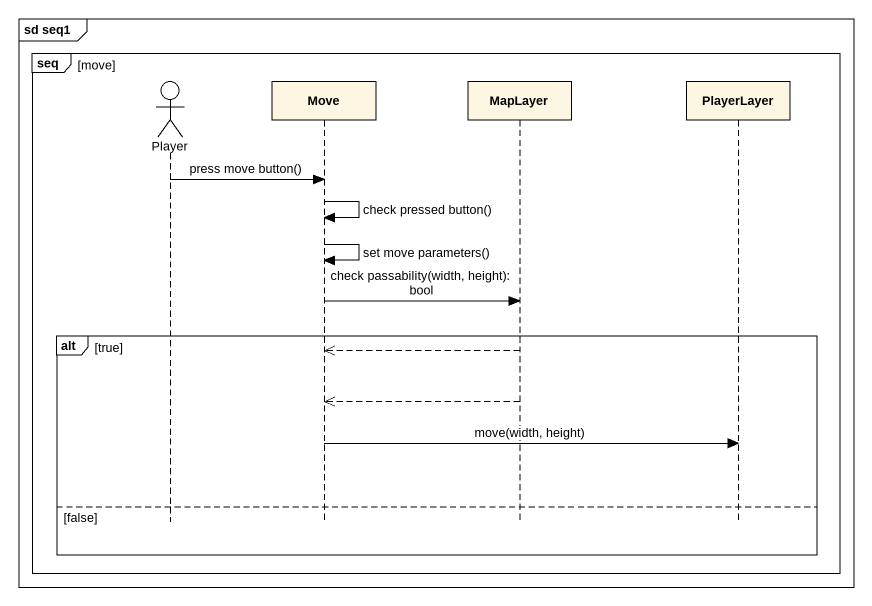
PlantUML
@startuml
mainframe sd seq1
hide footbox
actor Player
participant Move
participant MapLayer
participant PlayerLayer

group seq [move]
  Player -> Move : press move button()
  Move -> Move : check pressed button()
  Move -> Move : set move parameters()
  Move -> MapLayer : check passability(width, height): bool
  alt true
    MapLayer -->> Move
    MapLayer -->> Move
    Move -> PlayerLayer : move(width, height)
  else false
  end
end
@enduml
